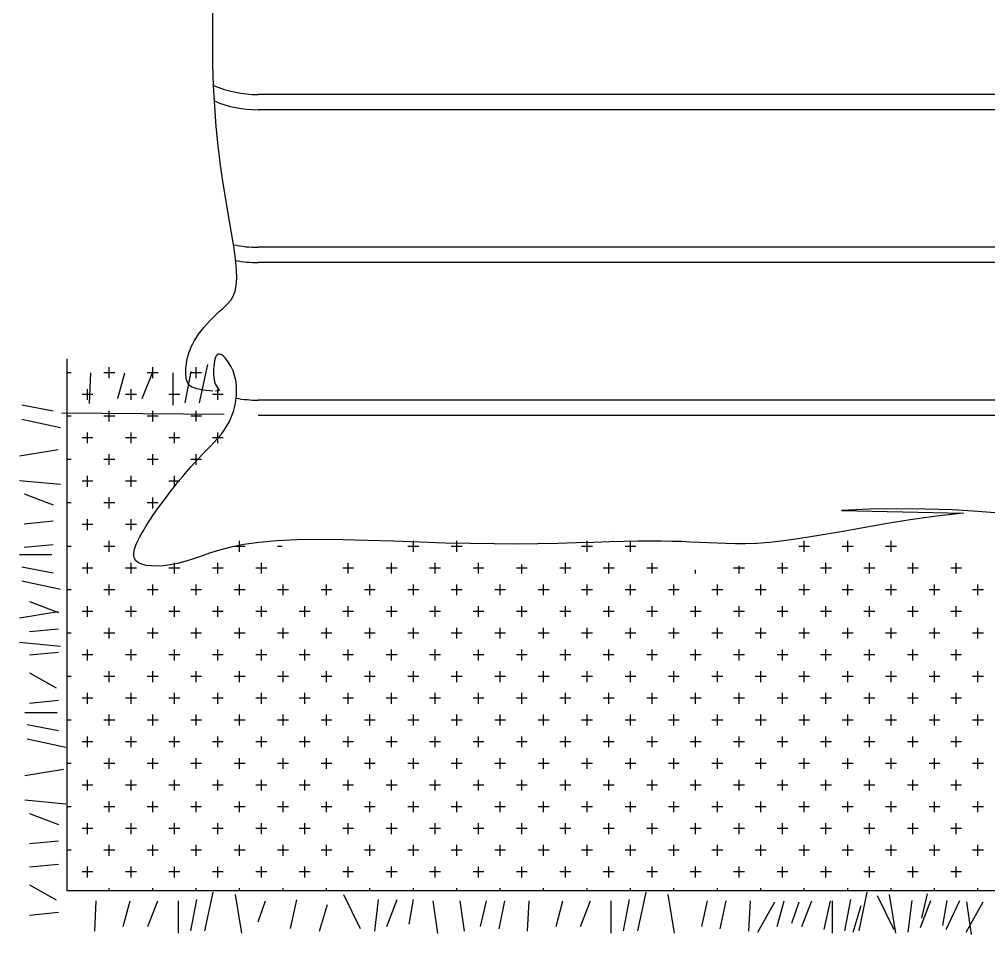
# Model space of a CAD drawing. Header units: inches. Extents: x 8.1 to 50.6, y 12.7 to 37.5.
# Drawn here: x 47.875 to 48.99, y 22.302 to 23.356 of the extents above; entities that cross this region are included whole.
import ezdxf

# ---------------------------------------------------------------- set-up
doc = ezdxf.new("R2010")
doc.units = ezdxf.units.IN
doc.header["$MEASUREMENT"] = 0
doc.layers.add('02', color=2, linetype='Continuous')

msp = doc.modelspace()

# ---------------------------------------------------------------- linework, layer by layer
at = {"layer": '02'}
for p, q in [((49.6866, 23.27), (48.1494, 23.27)), ((49.6866, 23.2524), (48.1494, 23.2524)), ((49.6866, 23.094), (48.1494, 23.094)), ((49.6866, 23.0764), (48.1494, 23.0764)), ((47.9298, 22.3528), (47.9298, 22.9656)), ((47.9782, 22.9433), (47.9782, 22.9558)), ((48.0282, 22.9433), (48.0282, 22.9558)), ((48.0782, 22.9433), (48.0782, 22.9558)), ((48.0821, 22.9147), (48.0916, 22.9592)), ((47.9344, 22.9496), (47.9298, 22.9496)), ((47.9552, 22.9143), (47.957, 22.9494)), ((47.9844, 22.9496), (47.9719, 22.9496)), ((47.988, 22.9197), (47.9959, 22.9494)), ((48.0162, 22.9197), (48.0278, 22.9494)), ((48.0344, 22.9496), (48.0219, 22.9496)), ((48.0516, 22.9121), (48.0516, 22.9494)), ((48.0657, 22.9147), (48.0726, 22.9509)), ((48.0844, 22.9496), (48.0719, 22.9496)), ((47.9532, 22.9183), (47.9532, 22.9308)), ((48.0032, 22.9183), (48.0032, 22.9308)), ((48.1032, 22.9183), (48.1032, 22.9308)), ((47.9594, 22.9246), (47.9469, 22.9246)), ((48.0094, 22.9246), (47.9969, 22.9246)), ((48.0594, 22.9246), (48.0469, 22.9246)), ((48.1094, 22.9246), (48.0969, 22.9246)), ((47.8773, 22.9125), (47.9135, 22.9057)), ((49.6866, 22.918), (48.1494, 22.918)), ((47.8773, 22.8961), (47.9219, 22.8866)), ((47.9235, 22.9032), (48.1105, 22.902)), ((47.9344, 22.8996), (47.9298, 22.8996)), ((47.9844, 22.8996), (47.9719, 22.8996)), ((47.9782, 22.8933), (47.9782, 22.9058)), ((48.0344, 22.8996), (48.0219, 22.8996)), ((48.0282, 22.8933), (48.0282, 22.9058)), ((48.0844, 22.8996), (48.0719, 22.8996)), ((48.0782, 22.8933), (48.0782, 22.9058)), ((49.6866, 22.9004), (48.1494, 22.9004)), ((47.9594, 22.8746), (47.9469, 22.8746)), ((47.9532, 22.8683), (47.9532, 22.8808)), ((48.0094, 22.8746), (47.9969, 22.8746)), ((48.0032, 22.8683), (48.0032, 22.8808)), ((48.0594, 22.8746), (48.0469, 22.8746)), ((48.0532, 22.8683), (48.0532, 22.8808)), ((48.1094, 22.8746), (48.0969, 22.8746)), ((48.1032, 22.8683), (48.1032, 22.8808)), ((47.8747, 22.8538), (47.9192, 22.8611)), ((47.9782, 22.8433), (47.9782, 22.8558)), ((48.0282, 22.8433), (48.0282, 22.8558)), ((48.0782, 22.8433), (48.0782, 22.8558)), ((47.9344, 22.8496), (47.9298, 22.8496)), ((47.9844, 22.8496), (47.9719, 22.8496)), ((48.0344, 22.8496), (48.0219, 22.8496)), ((48.0844, 22.8496), (48.0719, 22.8496)), ((47.9532, 22.8183), (47.9532, 22.8308)), ((48.0032, 22.8183), (48.0032, 22.8308)), ((48.0532, 22.8183), (48.0532, 22.8308)), ((47.8747, 22.8256), (47.9219, 22.8211)), ((47.9594, 22.8246), (47.9469, 22.8246)), ((48.0094, 22.8246), (47.9969, 22.8246)), ((48.0594, 22.8246), (48.0469, 22.8246)), ((47.88, 22.8102), (47.9135, 22.7974)), ((47.9344, 22.7996), (47.9298, 22.7996)), ((47.9844, 22.7996), (47.9719, 22.7996)), ((47.9782, 22.7933), (47.9782, 22.8058)), ((48.0344, 22.7996), (48.0219, 22.7996)), ((48.0282, 22.7933), (48.0282, 22.8058)), ((47.88, 22.7755), (47.9135, 22.7788)), ((47.9594, 22.7746), (47.9469, 22.7746)), ((47.9532, 22.7683), (47.9532, 22.7808)), ((48.0094, 22.7746), (47.9969, 22.7746)), ((48.0032, 22.7683), (48.0032, 22.7808)), ((48.5532, 22.7683), (48.5532, 22.7683)), ((47.88, 22.7486), (47.9135, 22.7519)), ((47.9782, 22.7433), (47.9782, 22.7558)), ((48.1282, 22.7433), (48.1282, 22.7558)), ((48.3282, 22.7433), (48.3282, 22.7558)), ((48.3782, 22.7433), (48.3782, 22.7558)), ((48.5282, 22.7433), (48.5282, 22.7558)), ((48.5782, 22.7433), (48.5782, 22.7558)), ((48.7782, 22.7433), (48.7782, 22.7558)), ((48.8282, 22.7433), (48.8282, 22.7558)), ((48.8782, 22.7433), (48.8782, 22.7558)), ((47.8747, 22.7402), (47.912, 22.7402)), ((47.9344, 22.7496), (47.9298, 22.7496)), ((47.9844, 22.7496), (47.9719, 22.7496)), ((48.1344, 22.7496), (48.1219, 22.7496)), ((48.1772, 22.7496), (48.1719, 22.7496)), ((48.3344, 22.7496), (48.3219, 22.7496)), ((48.3844, 22.7496), (48.3719, 22.7496)), ((48.5344, 22.7496), (48.5219, 22.7496)), ((48.5844, 22.7496), (48.5719, 22.7496)), ((48.7844, 22.7496), (48.7719, 22.7496)), ((48.8344, 22.7496), (48.8219, 22.7496)), ((48.8844, 22.7496), (48.8719, 22.7496)), ((47.9532, 22.7183), (47.9532, 22.7308)), ((48.0032, 22.7183), (48.0032, 22.7308)), ((48.0532, 22.7183), (48.0532, 22.7308)), ((48.1032, 22.7183), (48.1032, 22.7308)), ((48.1532, 22.7183), (48.1532, 22.7308)), ((48.2532, 22.7183), (48.2532, 22.7308)), ((48.3032, 22.7183), (48.3032, 22.7308)), ((48.3532, 22.7183), (48.3532, 22.7308)), ((48.4032, 22.7183), (48.4032, 22.7308)), ((48.5032, 22.7183), (48.5032, 22.7308)), ((48.5532, 22.7183), (48.5532, 22.7308)), ((48.6032, 22.7183), (48.6032, 22.7308)), ((48.7532, 22.7183), (48.7532, 22.7308)), ((48.8032, 22.7183), (48.8032, 22.7308)), ((48.8532, 22.7183), (48.8532, 22.7308)), ((48.9032, 22.7183), (48.9032, 22.7308)), ((48.9532, 22.7183), (48.9532, 22.7308)), ((47.8773, 22.7261), (47.9135, 22.7192)), ((47.9594, 22.7246), (47.9469, 22.7246)), ((48.0094, 22.7246), (47.9969, 22.7246)), ((48.0594, 22.7246), (48.0469, 22.7246)), ((48.1094, 22.7246), (48.0969, 22.7246)), ((48.1594, 22.7246), (48.1469, 22.7246)), ((48.2594, 22.7246), (48.2469, 22.7246)), ((48.3094, 22.7246), (48.2969, 22.7246)), ((48.3594, 22.7246), (48.3469, 22.7246)), ((48.4094, 22.7246), (48.3969, 22.7246)), ((48.4594, 22.7246), (48.4469, 22.7246)), ((48.4532, 22.7183), (48.4532, 22.7286)), ((48.5094, 22.7246), (48.4969, 22.7246)), ((48.5594, 22.7246), (48.5469, 22.7246)), ((48.6094, 22.7246), (48.5969, 22.7246)), ((48.647, 22.7246), (48.6469, 22.7246)), ((48.6532, 22.7183), (48.6532, 22.7227)), ((48.7094, 22.7246), (48.6969, 22.7246)), ((48.7032, 22.7183), (48.7032, 22.7271)), ((48.7594, 22.7246), (48.7469, 22.7246)), ((48.8094, 22.7246), (48.7969, 22.7246)), ((48.8594, 22.7246), (48.8469, 22.7246)), ((48.9094, 22.7246), (48.8969, 22.7246)), ((48.9594, 22.7246), (48.9469, 22.7246)), ((47.8773, 22.7097), (47.9219, 22.7002)), ((47.9344, 22.6996), (47.9298, 22.6996)), ((47.9844, 22.6996), (47.9719, 22.6996)), ((47.9782, 22.6933), (47.9782, 22.7058)), ((48.0344, 22.6996), (48.0219, 22.6996)), ((48.0282, 22.6933), (48.0282, 22.7058)), ((48.0844, 22.6996), (48.0719, 22.6996)), ((48.0782, 22.6933), (48.0782, 22.7058)), ((48.1344, 22.6996), (48.1219, 22.6996)), ((48.1282, 22.6933), (48.1282, 22.7058)), ((48.1844, 22.6996), (48.1719, 22.6996)), ((48.1782, 22.6933), (48.1782, 22.7058)), ((48.2344, 22.6996), (48.2219, 22.6996)), ((48.2282, 22.6933), (48.2282, 22.7058)), ((48.2844, 22.6996), (48.2719, 22.6996)), ((48.2782, 22.6933), (48.2782, 22.7058)), ((48.3344, 22.6996), (48.3219, 22.6996)), ((48.3282, 22.6933), (48.3282, 22.7058)), ((48.3844, 22.6996), (48.3719, 22.6996)), ((48.3782, 22.6933), (48.3782, 22.7058)), ((48.4344, 22.6996), (48.4219, 22.6996)), ((48.4282, 22.6933), (48.4282, 22.7058)), ((48.4844, 22.6996), (48.4719, 22.6996)), ((48.4782, 22.6933), (48.4782, 22.7058)), ((48.5344, 22.6996), (48.5219, 22.6996)), ((48.5282, 22.6933), (48.5282, 22.7058)), ((48.5844, 22.6996), (48.5719, 22.6996)), ((48.5782, 22.6933), (48.5782, 22.7058)), ((48.6344, 22.6996), (48.6219, 22.6996)), ((48.6282, 22.6933), (48.6282, 22.7058)), ((48.6844, 22.6996), (48.6719, 22.6996)), ((48.6782, 22.6933), (48.6782, 22.7058)), ((48.7344, 22.6996), (48.7219, 22.6996)), ((48.7282, 22.6933), (48.7282, 22.7058)), ((48.7844, 22.6996), (48.7719, 22.6996)), ((48.7782, 22.6933), (48.7782, 22.7058)), ((48.8344, 22.6996), (48.8219, 22.6996)), ((48.8282, 22.6933), (48.8282, 22.7058)), ((48.8844, 22.6996), (48.8719, 22.6996)), ((48.8782, 22.6933), (48.8782, 22.7058)), ((48.9344, 22.6996), (48.9219, 22.6996)), ((48.9282, 22.6933), (48.9282, 22.7058)), ((48.9844, 22.6996), (48.9719, 22.6996)), ((48.9782, 22.6933), (48.9782, 22.7058)), ((47.8862, 22.6862), (47.9197, 22.6734)), ((47.8747, 22.6674), (47.9192, 22.6746)), ((47.9594, 22.6746), (47.9469, 22.6746)), ((47.9532, 22.6683), (47.9532, 22.6808)), ((48.0094, 22.6746), (47.9969, 22.6746)), ((48.0032, 22.6683), (48.0032, 22.6808)), ((48.0594, 22.6746), (48.0469, 22.6746)), ((48.0532, 22.6683), (48.0532, 22.6808)), ((48.1094, 22.6746), (48.0969, 22.6746)), ((48.1032, 22.6683), (48.1032, 22.6808)), ((48.1594, 22.6746), (48.1469, 22.6746)), ((48.1532, 22.6683), (48.1532, 22.6808)), ((48.2094, 22.6746), (48.1969, 22.6746)), ((48.2032, 22.6683), (48.2032, 22.6808)), ((48.2594, 22.6746), (48.2469, 22.6746)), ((48.2532, 22.6683), (48.2532, 22.6808)), ((48.3094, 22.6746), (48.2969, 22.6746)), ((48.3032, 22.6683), (48.3032, 22.6808)), ((48.3594, 22.6746), (48.3469, 22.6746)), ((48.3532, 22.6683), (48.3532, 22.6808)), ((48.4094, 22.6746), (48.3969, 22.6746)), ((48.4032, 22.6683), (48.4032, 22.6808)), ((48.4594, 22.6746), (48.4469, 22.6746)), ((48.4532, 22.6683), (48.4532, 22.6808)), ((48.5094, 22.6746), (48.4969, 22.6746)), ((48.5032, 22.6683), (48.5032, 22.6808)), ((48.5594, 22.6746), (48.5469, 22.6746)), ((48.5532, 22.6683), (48.5532, 22.6808)), ((48.6094, 22.6746), (48.5969, 22.6746)), ((48.6032, 22.6683), (48.6032, 22.6808)), ((48.6594, 22.6746), (48.6469, 22.6746)), ((48.6532, 22.6683), (48.6532, 22.6808)), ((48.7094, 22.6746), (48.6969, 22.6746)), ((48.7032, 22.6683), (48.7032, 22.6808)), ((48.7594, 22.6746), (48.7469, 22.6746)), ((48.7532, 22.6683), (48.7532, 22.6808)), ((48.8094, 22.6746), (48.7969, 22.6746)), ((48.8032, 22.6683), (48.8032, 22.6808)), ((48.8594, 22.6746), (48.8469, 22.6746)), ((48.8532, 22.6683), (48.8532, 22.6808)), ((48.9094, 22.6746), (48.8969, 22.6746)), ((48.9032, 22.6683), (48.9032, 22.6808)), ((48.9594, 22.6746), (48.9469, 22.6746)), ((48.9532, 22.6683), (48.9532, 22.6808)), ((47.8862, 22.6515), (47.9197, 22.6547)), ((47.9782, 22.6433), (47.9782, 22.6558)), ((48.0282, 22.6433), (48.0282, 22.6558)), ((48.0782, 22.6433), (48.0782, 22.6558)), ((48.1282, 22.6433), (48.1282, 22.6558)), ((48.1782, 22.6433), (48.1782, 22.6558)), ((48.2282, 22.6433), (48.2282, 22.6558)), ((48.2782, 22.6433), (48.2782, 22.6558)), ((48.3282, 22.6433), (48.3282, 22.6558)), ((48.3782, 22.6433), (48.3782, 22.6558)), ((48.4282, 22.6433), (48.4282, 22.6558)), ((48.4782, 22.6433), (48.4782, 22.6558)), ((48.5282, 22.6433), (48.5282, 22.6558)), ((48.5782, 22.6433), (48.5782, 22.6558)), ((48.6282, 22.6433), (48.6282, 22.6558)), ((48.6782, 22.6433), (48.6782, 22.6558)), ((48.7282, 22.6433), (48.7282, 22.6558)), ((48.7782, 22.6433), (48.7782, 22.6558)), ((48.8282, 22.6433), (48.8282, 22.6558)), ((48.8782, 22.6433), (48.8782, 22.6558)), ((48.9282, 22.6433), (48.9282, 22.6558)), ((48.9782, 22.6433), (48.9782, 22.6558)), ((47.9344, 22.6496), (47.9298, 22.6496)), ((47.9844, 22.6496), (47.9719, 22.6496)), ((48.0344, 22.6496), (48.0219, 22.6496)), ((48.0844, 22.6496), (48.0719, 22.6496)), ((48.1344, 22.6496), (48.1219, 22.6496)), ((48.1844, 22.6496), (48.1719, 22.6496)), ((48.2344, 22.6496), (48.2219, 22.6496)), ((48.2844, 22.6496), (48.2719, 22.6496)), ((48.3344, 22.6496), (48.3219, 22.6496)), ((48.3844, 22.6496), (48.3719, 22.6496)), ((48.4344, 22.6496), (48.4219, 22.6496)), ((48.4844, 22.6496), (48.4719, 22.6496)), ((48.5344, 22.6496), (48.5219, 22.6496)), ((48.5844, 22.6496), (48.5719, 22.6496)), ((48.6344, 22.6496), (48.6219, 22.6496)), ((48.6844, 22.6496), (48.6719, 22.6496)), ((48.7344, 22.6496), (48.7219, 22.6496)), ((48.7844, 22.6496), (48.7719, 22.6496)), ((48.8344, 22.6496), (48.8219, 22.6496)), ((48.8844, 22.6496), (48.8719, 22.6496)), ((48.9344, 22.6496), (48.9219, 22.6496)), ((48.9844, 22.6496), (48.9719, 22.6496)), ((47.8747, 22.6392), (47.9219, 22.6346)), ((47.9532, 22.6183), (47.9532, 22.6308)), ((48.0032, 22.6183), (48.0032, 22.6308)), ((48.0532, 22.6183), (48.0532, 22.6308)), ((48.1032, 22.6183), (48.1032, 22.6308)), ((48.1532, 22.6183), (48.1532, 22.6308)), ((48.2032, 22.6183), (48.2032, 22.6308)), ((48.2532, 22.6183), (48.2532, 22.6308)), ((48.3032, 22.6183), (48.3032, 22.6308)), ((48.3532, 22.6183), (48.3532, 22.6308)), ((48.4032, 22.6183), (48.4032, 22.6308)), ((48.4532, 22.6183), (48.4532, 22.6308)), ((48.5032, 22.6183), (48.5032, 22.6308)), ((48.5532, 22.6183), (48.5532, 22.6308)), ((48.6032, 22.6183), (48.6032, 22.6308)), ((48.6532, 22.6183), (48.6532, 22.6308)), ((48.7032, 22.6183), (48.7032, 22.6308)), ((48.7532, 22.6183), (48.7532, 22.6308)), ((48.8032, 22.6183), (48.8032, 22.6308)), ((48.8532, 22.6183), (48.8532, 22.6308)), ((48.9032, 22.6183), (48.9032, 22.6308)), ((48.9532, 22.6183), (48.9532, 22.6308)), ((47.8862, 22.6246), (47.9197, 22.6278)), ((47.9594, 22.6246), (47.9469, 22.6246)), ((48.0094, 22.6246), (47.9969, 22.6246)), ((48.0594, 22.6246), (48.0469, 22.6246)), ((48.1094, 22.6246), (48.0969, 22.6246)), ((48.1594, 22.6246), (48.1469, 22.6246)), ((48.2094, 22.6246), (48.1969, 22.6246)), ((48.2594, 22.6246), (48.2469, 22.6246)), ((48.3094, 22.6246), (48.2969, 22.6246)), ((48.3594, 22.6246), (48.3469, 22.6246)), ((48.4094, 22.6246), (48.3969, 22.6246)), ((48.4594, 22.6246), (48.4469, 22.6246)), ((48.5094, 22.6246), (48.4969, 22.6246)), ((48.5594, 22.6246), (48.5469, 22.6246)), ((48.6094, 22.6246), (48.5969, 22.6246)), ((48.6594, 22.6246), (48.6469, 22.6246)), ((48.7094, 22.6246), (48.6969, 22.6246)), ((48.7594, 22.6246), (48.7469, 22.6246)), ((48.8094, 22.6246), (48.7969, 22.6246)), ((48.8594, 22.6246), (48.8469, 22.6246)), ((48.9094, 22.6246), (48.8969, 22.6246)), ((48.9594, 22.6246), (48.9469, 22.6246)), ((47.8862, 22.6039), (47.917, 22.5865)), ((47.9344, 22.5996), (47.9298, 22.5996)), ((47.9844, 22.5996), (47.9719, 22.5996)), ((47.9782, 22.5933), (47.9782, 22.6058)), ((48.0344, 22.5996), (48.0219, 22.5996)), ((48.0282, 22.5933), (48.0282, 22.6058)), ((48.0844, 22.5996), (48.0719, 22.5996)), ((48.0782, 22.5933), (48.0782, 22.6058)), ((48.1344, 22.5996), (48.1219, 22.5996)), ((48.1282, 22.5933), (48.1282, 22.6058)), ((48.1844, 22.5996), (48.1719, 22.5996)), ((48.1782, 22.5933), (48.1782, 22.6058)), ((48.2344, 22.5996), (48.2219, 22.5996)), ((48.2282, 22.5933), (48.2282, 22.6058)), ((48.2844, 22.5996), (48.2719, 22.5996)), ((48.2782, 22.5933), (48.2782, 22.6058)), ((48.3344, 22.5996), (48.3219, 22.5996)), ((48.3282, 22.5933), (48.3282, 22.6058)), ((48.3844, 22.5996), (48.3719, 22.5996)), ((48.3782, 22.5933), (48.3782, 22.6058)), ((48.4344, 22.5996), (48.4219, 22.5996)), ((48.4282, 22.5933), (48.4282, 22.6058)), ((48.4844, 22.5996), (48.4719, 22.5996)), ((48.4782, 22.5933), (48.4782, 22.6058)), ((48.5344, 22.5996), (48.5219, 22.5996)), ((48.5282, 22.5933), (48.5282, 22.6058)), ((48.5844, 22.5996), (48.5719, 22.5996)), ((48.5782, 22.5933), (48.5782, 22.6058)), ((48.6344, 22.5996), (48.6219, 22.5996)), ((48.6282, 22.5933), (48.6282, 22.6058)), ((48.6844, 22.5996), (48.6719, 22.5996)), ((48.6782, 22.5933), (48.6782, 22.6058)), ((48.7344, 22.5996), (48.7219, 22.5996)), ((48.7282, 22.5933), (48.7282, 22.6058)), ((48.7844, 22.5996), (48.7719, 22.5996)), ((48.7782, 22.5933), (48.7782, 22.6058)), ((48.8344, 22.5996), (48.8219, 22.5996)), ((48.8282, 22.5933), (48.8282, 22.6058)), ((48.8844, 22.5996), (48.8719, 22.5996)), ((48.8782, 22.5933), (48.8782, 22.6058)), ((48.9344, 22.5996), (48.9219, 22.5996)), ((48.9282, 22.5933), (48.9282, 22.6058)), ((48.9844, 22.5996), (48.9719, 22.5996)), ((48.9782, 22.5933), (48.9782, 22.6058)), ((47.9594, 22.5746), (47.9469, 22.5746)), ((47.9532, 22.5683), (47.9532, 22.5808)), ((48.0094, 22.5746), (47.9969, 22.5746)), ((48.0032, 22.5683), (48.0032, 22.5808)), ((48.0594, 22.5746), (48.0469, 22.5746)), ((48.0532, 22.5683), (48.0532, 22.5808)), ((48.1094, 22.5746), (48.0969, 22.5746)), ((48.1032, 22.5683), (48.1032, 22.5808)), ((48.1594, 22.5746), (48.1469, 22.5746)), ((48.1532, 22.5683), (48.1532, 22.5808)), ((48.2094, 22.5746), (48.1969, 22.5746)), ((48.2032, 22.5683), (48.2032, 22.5808)), ((48.2594, 22.5746), (48.2469, 22.5746)), ((48.2532, 22.5683), (48.2532, 22.5808)), ((48.3094, 22.5746), (48.2969, 22.5746)), ((48.3032, 22.5683), (48.3032, 22.5808)), ((48.3594, 22.5746), (48.3469, 22.5746)), ((48.3532, 22.5683), (48.3532, 22.5808)), ((48.4094, 22.5746), (48.3969, 22.5746)), ((48.4032, 22.5683), (48.4032, 22.5808)), ((48.4594, 22.5746), (48.4469, 22.5746)), ((48.4532, 22.5683), (48.4532, 22.5808)), ((48.5094, 22.5746), (48.4969, 22.5746)), ((48.5032, 22.5683), (48.5032, 22.5808)), ((48.5594, 22.5746), (48.5469, 22.5746)), ((48.5532, 22.5683), (48.5532, 22.5808)), ((48.6094, 22.5746), (48.5969, 22.5746)), ((48.6032, 22.5683), (48.6032, 22.5808)), ((48.6594, 22.5746), (48.6469, 22.5746)), ((48.6532, 22.5683), (48.6532, 22.5808)), ((48.7094, 22.5746), (48.6969, 22.5746)), ((48.7032, 22.5683), (48.7032, 22.5808)), ((48.7594, 22.5746), (48.7469, 22.5746)), ((48.7532, 22.5683), (48.7532, 22.5808)), ((48.8094, 22.5746), (48.7969, 22.5746)), ((48.8032, 22.5683), (48.8032, 22.5808)), ((48.8594, 22.5746), (48.8469, 22.5746)), ((48.8532, 22.5683), (48.8532, 22.5808)), ((48.9094, 22.5746), (48.8969, 22.5746)), ((48.9032, 22.5683), (48.9032, 22.5808)), ((48.9594, 22.5746), (48.9469, 22.5746)), ((48.9532, 22.5683), (48.9532, 22.5808)), ((47.8862, 22.5691), (47.9197, 22.5723)), ((47.8809, 22.5584), (47.9182, 22.5584)), ((47.9782, 22.5433), (47.9782, 22.5558)), ((48.0282, 22.5433), (48.0282, 22.5558)), ((48.0782, 22.5433), (48.0782, 22.5558)), ((48.1282, 22.5433), (48.1282, 22.5558)), ((48.1782, 22.5433), (48.1782, 22.5558)), ((48.2282, 22.5433), (48.2282, 22.5558)), ((48.2782, 22.5433), (48.2782, 22.5558)), ((48.3282, 22.5433), (48.3282, 22.5558)), ((48.3782, 22.5433), (48.3782, 22.5558)), ((48.4282, 22.5433), (48.4282, 22.5558)), ((48.4782, 22.5433), (48.4782, 22.5558)), ((48.5282, 22.5433), (48.5282, 22.5558)), ((48.5782, 22.5433), (48.5782, 22.5558)), ((48.6282, 22.5433), (48.6282, 22.5558)), ((48.6782, 22.5433), (48.6782, 22.5558)), ((48.7282, 22.5433), (48.7282, 22.5558)), ((48.7782, 22.5433), (48.7782, 22.5558)), ((48.8282, 22.5433), (48.8282, 22.5558)), ((48.8782, 22.5433), (48.8782, 22.5558)), ((48.9282, 22.5433), (48.9282, 22.5558)), ((48.9782, 22.5433), (48.9782, 22.5558)), ((47.8836, 22.5443), (47.9197, 22.5375)), ((47.9344, 22.5496), (47.9298, 22.5496)), ((47.9844, 22.5496), (47.9719, 22.5496)), ((48.0344, 22.5496), (48.0219, 22.5496)), ((48.0844, 22.5496), (48.0719, 22.5496)), ((48.1344, 22.5496), (48.1219, 22.5496)), ((48.1844, 22.5496), (48.1719, 22.5496)), ((48.2344, 22.5496), (48.2219, 22.5496)), ((48.2844, 22.5496), (48.2719, 22.5496)), ((48.3344, 22.5496), (48.3219, 22.5496)), ((48.3844, 22.5496), (48.3719, 22.5496)), ((48.4344, 22.5496), (48.4219, 22.5496)), ((48.4844, 22.5496), (48.4719, 22.5496)), ((48.5344, 22.5496), (48.5219, 22.5496)), ((48.5844, 22.5496), (48.5719, 22.5496)), ((48.6344, 22.5496), (48.6219, 22.5496)), ((48.6844, 22.5496), (48.6719, 22.5496)), ((48.7344, 22.5496), (48.7219, 22.5496)), ((48.7844, 22.5496), (48.7719, 22.5496)), ((48.8344, 22.5496), (48.8219, 22.5496)), ((48.8844, 22.5496), (48.8719, 22.5496)), ((48.9344, 22.5496), (48.9219, 22.5496)), ((48.9844, 22.5496), (48.9719, 22.5496)), ((47.8836, 22.528), (47.9281, 22.5184)), ((47.9532, 22.5183), (47.9532, 22.5308)), ((48.0032, 22.5183), (48.0032, 22.5308)), ((48.0532, 22.5183), (48.0532, 22.5308)), ((48.1032, 22.5183), (48.1032, 22.5308)), ((48.1532, 22.5183), (48.1532, 22.5308)), ((48.2032, 22.5183), (48.2032, 22.5308)), ((48.2532, 22.5183), (48.2532, 22.5308)), ((48.3032, 22.5183), (48.3032, 22.5308)), ((48.3532, 22.5183), (48.3532, 22.5308)), ((48.4032, 22.5183), (48.4032, 22.5308)), ((48.4532, 22.5183), (48.4532, 22.5308)), ((48.5032, 22.5183), (48.5032, 22.5308)), ((48.5532, 22.5183), (48.5532, 22.5308)), ((48.6032, 22.5183), (48.6032, 22.5308)), ((48.6532, 22.5183), (48.6532, 22.5308)), ((48.7032, 22.5183), (48.7032, 22.5308)), ((48.7532, 22.5183), (48.7532, 22.5308)), ((48.8032, 22.5183), (48.8032, 22.5308)), ((48.8532, 22.5183), (48.8532, 22.5308)), ((48.9032, 22.5183), (48.9032, 22.5308)), ((48.9532, 22.5183), (48.9532, 22.5308)), ((47.9594, 22.5246), (47.9469, 22.5246)), ((48.0094, 22.5246), (47.9969, 22.5246)), ((48.0594, 22.5246), (48.0469, 22.5246)), ((48.1094, 22.5246), (48.0969, 22.5246)), ((48.1594, 22.5246), (48.1469, 22.5246)), ((48.2094, 22.5246), (48.1969, 22.5246)), ((48.2594, 22.5246), (48.2469, 22.5246)), ((48.3094, 22.5246), (48.2969, 22.5246)), ((48.3594, 22.5246), (48.3469, 22.5246)), ((48.4094, 22.5246), (48.3969, 22.5246)), ((48.4594, 22.5246), (48.4469, 22.5246)), ((48.5094, 22.5246), (48.4969, 22.5246)), ((48.5594, 22.5246), (48.5469, 22.5246)), ((48.6094, 22.5246), (48.5969, 22.5246)), ((48.6594, 22.5246), (48.6469, 22.5246)), ((48.7094, 22.5246), (48.6969, 22.5246)), ((48.7594, 22.5246), (48.7469, 22.5246)), ((48.8094, 22.5246), (48.7969, 22.5246)), ((48.8594, 22.5246), (48.8469, 22.5246)), ((48.9094, 22.5246), (48.8969, 22.5246)), ((48.9594, 22.5246), (48.9469, 22.5246)), ((47.9782, 22.4933), (47.9782, 22.5058)), ((48.0282, 22.4933), (48.0282, 22.5058)), ((48.0782, 22.4933), (48.0782, 22.5058)), ((48.1282, 22.4933), (48.1282, 22.5058)), ((48.1782, 22.4933), (48.1782, 22.5058)), ((48.2282, 22.4933), (48.2282, 22.5058)), ((48.2782, 22.4933), (48.2782, 22.5058)), ((48.3282, 22.4933), (48.3282, 22.5058)), ((48.3782, 22.4933), (48.3782, 22.5058)), ((48.4282, 22.4933), (48.4282, 22.5058)), ((48.4782, 22.4933), (48.4782, 22.5058)), ((48.5282, 22.4933), (48.5282, 22.5058)), ((48.5782, 22.4933), (48.5782, 22.5058)), ((48.6282, 22.4933), (48.6282, 22.5058)), ((48.6782, 22.4933), (48.6782, 22.5058)), ((48.7282, 22.4933), (48.7282, 22.5058)), ((48.7782, 22.4933), (48.7782, 22.5058)), ((48.8282, 22.4933), (48.8282, 22.5058)), ((48.8782, 22.4933), (48.8782, 22.5058)), ((48.9282, 22.4933), (48.9282, 22.5058)), ((48.9782, 22.4933), (48.9782, 22.5058)), ((47.9344, 22.4996), (47.9298, 22.4996)), ((47.9844, 22.4996), (47.9719, 22.4996)), ((48.0344, 22.4996), (48.0219, 22.4996)), ((48.0844, 22.4996), (48.0719, 22.4996)), ((48.1344, 22.4996), (48.1219, 22.4996)), ((48.1844, 22.4996), (48.1719, 22.4996)), ((48.2344, 22.4996), (48.2219, 22.4996)), ((48.2844, 22.4996), (48.2719, 22.4996)), ((48.3344, 22.4996), (48.3219, 22.4996)), ((48.3844, 22.4996), (48.3719, 22.4996)), ((48.4344, 22.4996), (48.4219, 22.4996)), ((48.4844, 22.4996), (48.4719, 22.4996)), ((48.5344, 22.4996), (48.5219, 22.4996)), ((48.5844, 22.4996), (48.5719, 22.4996)), ((48.6344, 22.4996), (48.6219, 22.4996)), ((48.6844, 22.4996), (48.6719, 22.4996)), ((48.7344, 22.4996), (48.7219, 22.4996)), ((48.7844, 22.4996), (48.7719, 22.4996)), ((48.8344, 22.4996), (48.8219, 22.4996)), ((48.8844, 22.4996), (48.8719, 22.4996)), ((48.9344, 22.4996), (48.9219, 22.4996)), ((48.9844, 22.4996), (48.9719, 22.4996)), ((47.8809, 22.4857), (47.9254, 22.4929)), ((47.9594, 22.4746), (47.9469, 22.4746)), ((47.9532, 22.4683), (47.9532, 22.4808)), ((48.0094, 22.4746), (47.9969, 22.4746)), ((48.0032, 22.4683), (48.0032, 22.4808)), ((48.0594, 22.4746), (48.0469, 22.4746)), ((48.0532, 22.4683), (48.0532, 22.4808)), ((48.1094, 22.4746), (48.0969, 22.4746)), ((48.1032, 22.4683), (48.1032, 22.4808)), ((48.1594, 22.4746), (48.1469, 22.4746)), ((48.1532, 22.4683), (48.1532, 22.4808)), ((48.2094, 22.4746), (48.1969, 22.4746)), ((48.2032, 22.4683), (48.2032, 22.4808)), ((48.2594, 22.4746), (48.2469, 22.4746)), ((48.2532, 22.4683), (48.2532, 22.4808)), ((48.3094, 22.4746), (48.2969, 22.4746)), ((48.3032, 22.4683), (48.3032, 22.4808)), ((48.3594, 22.4746), (48.3469, 22.4746)), ((48.3532, 22.4683), (48.3532, 22.4808)), ((48.4094, 22.4746), (48.3969, 22.4746)), ((48.4032, 22.4683), (48.4032, 22.4808)), ((48.4594, 22.4746), (48.4469, 22.4746)), ((48.4532, 22.4683), (48.4532, 22.4808)), ((48.5094, 22.4746), (48.4969, 22.4746)), ((48.5032, 22.4683), (48.5032, 22.4808)), ((48.5594, 22.4746), (48.5469, 22.4746)), ((48.5532, 22.4683), (48.5532, 22.4808)), ((48.6094, 22.4746), (48.5969, 22.4746)), ((48.6032, 22.4683), (48.6032, 22.4808)), ((48.6594, 22.4746), (48.6469, 22.4746)), ((48.6532, 22.4683), (48.6532, 22.4808)), ((48.7094, 22.4746), (48.6969, 22.4746)), ((48.7032, 22.4683), (48.7032, 22.4808)), ((48.7594, 22.4746), (48.7469, 22.4746)), ((48.7532, 22.4683), (48.7532, 22.4808)), ((48.8094, 22.4746), (48.7969, 22.4746)), ((48.8032, 22.4683), (48.8032, 22.4808)), ((48.8594, 22.4746), (48.8469, 22.4746)), ((48.8532, 22.4683), (48.8532, 22.4808)), ((48.9094, 22.4746), (48.8969, 22.4746)), ((48.9032, 22.4683), (48.9032, 22.4808)), ((48.9594, 22.4746), (48.9469, 22.4746)), ((48.9532, 22.4683), (48.9532, 22.4808)), ((47.8809, 22.4575), (47.9281, 22.4529)), ((47.9782, 22.4433), (47.9782, 22.4558)), ((48.0282, 22.4433), (48.0282, 22.4558)), ((48.0782, 22.4433), (48.0782, 22.4558)), ((48.1282, 22.4433), (48.1282, 22.4558)), ((48.1782, 22.4433), (48.1782, 22.4558)), ((48.2282, 22.4433), (48.2282, 22.4558)), ((48.2782, 22.4433), (48.2782, 22.4558)), ((48.3282, 22.4433), (48.3282, 22.4558)), ((48.3782, 22.4433), (48.3782, 22.4558)), ((48.4282, 22.4433), (48.4282, 22.4558)), ((48.4782, 22.4433), (48.4782, 22.4558)), ((48.5282, 22.4433), (48.5282, 22.4558)), ((48.5782, 22.4433), (48.5782, 22.4558)), ((48.6282, 22.4433), (48.6282, 22.4558)), ((48.6782, 22.4433), (48.6782, 22.4558)), ((48.7282, 22.4433), (48.7282, 22.4558)), ((48.7782, 22.4433), (48.7782, 22.4558)), ((48.8282, 22.4433), (48.8282, 22.4558)), ((48.8782, 22.4433), (48.8782, 22.4558)), ((48.9282, 22.4433), (48.9282, 22.4558)), ((48.9782, 22.4433), (48.9782, 22.4558)), ((47.8862, 22.442), (47.9197, 22.4293)), ((47.9344, 22.4496), (47.9298, 22.4496)), ((47.9844, 22.4496), (47.9719, 22.4496)), ((48.0344, 22.4496), (48.0219, 22.4496)), ((48.0844, 22.4496), (48.0719, 22.4496)), ((48.1344, 22.4496), (48.1219, 22.4496)), ((48.1844, 22.4496), (48.1719, 22.4496)), ((48.2344, 22.4496), (48.2219, 22.4496)), ((48.2844, 22.4496), (48.2719, 22.4496)), ((48.3344, 22.4496), (48.3219, 22.4496)), ((48.3844, 22.4496), (48.3719, 22.4496)), ((48.4344, 22.4496), (48.4219, 22.4496)), ((48.4844, 22.4496), (48.4719, 22.4496)), ((48.5344, 22.4496), (48.5219, 22.4496)), ((48.5844, 22.4496), (48.5719, 22.4496)), ((48.6344, 22.4496), (48.6219, 22.4496)), ((48.6844, 22.4496), (48.6719, 22.4496)), ((48.7344, 22.4496), (48.7219, 22.4496)), ((48.7844, 22.4496), (48.7719, 22.4496)), ((48.8344, 22.4496), (48.8219, 22.4496)), ((48.8844, 22.4496), (48.8719, 22.4496)), ((48.9344, 22.4496), (48.9219, 22.4496)), ((48.9844, 22.4496), (48.9719, 22.4496)), ((47.9532, 22.4183), (47.9532, 22.4308)), ((48.0032, 22.4183), (48.0032, 22.4308)), ((48.0532, 22.4183), (48.0532, 22.4308)), ((48.1032, 22.4183), (48.1032, 22.4308)), ((48.1532, 22.4183), (48.1532, 22.4308)), ((48.2032, 22.4183), (48.2032, 22.4308)), ((48.2532, 22.4183), (48.2532, 22.4308)), ((48.3032, 22.4183), (48.3032, 22.4308)), ((48.3532, 22.4183), (48.3532, 22.4308)), ((48.4032, 22.4183), (48.4032, 22.4308)), ((48.4532, 22.4183), (48.4532, 22.4308)), ((48.5032, 22.4183), (48.5032, 22.4308)), ((48.5532, 22.4183), (48.5532, 22.4308)), ((48.6032, 22.4183), (48.6032, 22.4308)), ((48.6532, 22.4183), (48.6532, 22.4308)), ((48.7032, 22.4183), (48.7032, 22.4308)), ((48.7532, 22.4183), (48.7532, 22.4308)), ((48.8032, 22.4183), (48.8032, 22.4308)), ((48.8532, 22.4183), (48.8532, 22.4308)), ((48.9032, 22.4183), (48.9032, 22.4308)), ((48.9532, 22.4183), (48.9532, 22.4308)), ((47.9594, 22.4246), (47.9469, 22.4246)), ((48.0094, 22.4246), (47.9969, 22.4246)), ((48.0594, 22.4246), (48.0469, 22.4246)), ((48.1094, 22.4246), (48.0969, 22.4246)), ((48.1594, 22.4246), (48.1469, 22.4246)), ((48.2094, 22.4246), (48.1969, 22.4246)), ((48.2594, 22.4246), (48.2469, 22.4246)), ((48.3094, 22.4246), (48.2969, 22.4246)), ((48.3594, 22.4246), (48.3469, 22.4246)), ((48.4094, 22.4246), (48.3969, 22.4246)), ((48.4594, 22.4246), (48.4469, 22.4246)), ((48.5094, 22.4246), (48.4969, 22.4246)), ((48.5594, 22.4246), (48.5469, 22.4246)), ((48.6094, 22.4246), (48.5969, 22.4246)), ((48.6594, 22.4246), (48.6469, 22.4246)), ((48.7094, 22.4246), (48.6969, 22.4246)), ((48.7594, 22.4246), (48.7469, 22.4246)), ((48.8094, 22.4246), (48.7969, 22.4246)), ((48.8594, 22.4246), (48.8469, 22.4246)), ((48.9094, 22.4246), (48.8969, 22.4246)), ((48.9594, 22.4246), (48.9469, 22.4246)), ((47.8862, 22.4073), (47.9197, 22.4106)), ((47.9782, 22.3933), (47.9782, 22.4058)), ((48.0282, 22.3933), (48.0282, 22.4058)), ((48.0782, 22.3933), (48.0782, 22.4058)), ((48.1282, 22.3933), (48.1282, 22.4058)), ((48.1782, 22.3933), (48.1782, 22.4058)), ((48.2282, 22.3933), (48.2282, 22.4058)), ((48.2782, 22.3933), (48.2782, 22.4058)), ((48.3282, 22.3933), (48.3282, 22.4058)), ((48.3782, 22.3933), (48.3782, 22.4058)), ((48.4282, 22.3933), (48.4282, 22.4058)), ((48.4782, 22.3933), (48.4782, 22.4058)), ((48.5282, 22.3933), (48.5282, 22.4058)), ((48.5782, 22.3933), (48.5782, 22.4058)), ((48.6282, 22.3933), (48.6282, 22.4058)), ((48.6782, 22.3933), (48.6782, 22.4058)), ((48.7282, 22.3933), (48.7282, 22.4058)), ((48.7782, 22.3933), (48.7782, 22.4058)), ((48.8282, 22.3933), (48.8282, 22.4058)), ((48.8782, 22.3933), (48.8782, 22.4058)), ((48.9282, 22.3933), (48.9282, 22.4058)), ((48.9782, 22.3933), (48.9782, 22.4058)), ((47.9344, 22.3996), (47.9298, 22.3996)), ((47.9844, 22.3996), (47.9719, 22.3996)), ((48.0344, 22.3996), (48.0219, 22.3996)), ((48.0844, 22.3996), (48.0719, 22.3996)), ((48.1344, 22.3996), (48.1219, 22.3996)), ((48.1844, 22.3996), (48.1719, 22.3996)), ((48.2344, 22.3996), (48.2219, 22.3996)), ((48.2844, 22.3996), (48.2719, 22.3996)), ((48.3344, 22.3996), (48.3219, 22.3996)), ((48.3844, 22.3996), (48.3719, 22.3996)), ((48.4344, 22.3996), (48.4219, 22.3996)), ((48.4844, 22.3996), (48.4719, 22.3996)), ((48.5344, 22.3996), (48.5219, 22.3996)), ((48.5844, 22.3996), (48.5719, 22.3996)), ((48.6344, 22.3996), (48.6219, 22.3996)), ((48.6844, 22.3996), (48.6719, 22.3996)), ((48.7344, 22.3996), (48.7219, 22.3996)), ((48.7844, 22.3996), (48.7719, 22.3996)), ((48.8344, 22.3996), (48.8219, 22.3996)), ((48.8844, 22.3996), (48.8719, 22.3996)), ((48.9344, 22.3996), (48.9219, 22.3996)), ((48.9844, 22.3996), (48.9719, 22.3996)), ((47.8862, 22.3804), (47.9197, 22.3837)), ((47.9594, 22.3746), (47.9469, 22.3746)), ((47.9532, 22.3683), (47.9532, 22.3808)), ((48.0094, 22.3746), (47.9969, 22.3746)), ((48.0032, 22.3683), (48.0032, 22.3808)), ((48.0594, 22.3746), (48.0469, 22.3746)), ((48.0532, 22.3683), (48.0532, 22.3808)), ((48.1094, 22.3746), (48.0969, 22.3746)), ((48.1032, 22.3683), (48.1032, 22.3808)), ((48.1594, 22.3746), (48.1469, 22.3746)), ((48.1532, 22.3683), (48.1532, 22.3808)), ((48.2094, 22.3746), (48.1969, 22.3746)), ((48.2032, 22.3683), (48.2032, 22.3808)), ((48.2594, 22.3746), (48.2469, 22.3746)), ((48.2532, 22.3683), (48.2532, 22.3808)), ((48.3094, 22.3746), (48.2969, 22.3746)), ((48.3032, 22.3683), (48.3032, 22.3808)), ((48.3594, 22.3746), (48.3469, 22.3746)), ((48.3532, 22.3683), (48.3532, 22.3808)), ((48.4094, 22.3746), (48.3969, 22.3746)), ((48.4032, 22.3683), (48.4032, 22.3808)), ((48.4594, 22.3746), (48.4469, 22.3746)), ((48.4532, 22.3683), (48.4532, 22.3808)), ((48.5094, 22.3746), (48.4969, 22.3746)), ((48.5032, 22.3683), (48.5032, 22.3808)), ((48.5594, 22.3746), (48.5469, 22.3746)), ((48.5532, 22.3683), (48.5532, 22.3808)), ((48.6094, 22.3746), (48.5969, 22.3746)), ((48.6032, 22.3683), (48.6032, 22.3808)), ((48.6594, 22.3746), (48.6469, 22.3746)), ((48.6532, 22.3683), (48.6532, 22.3808)), ((48.7094, 22.3746), (48.6969, 22.3746)), ((48.7032, 22.3683), (48.7032, 22.3808)), ((48.7594, 22.3746), (48.7469, 22.3746)), ((48.7532, 22.3683), (48.7532, 22.3808)), ((48.8094, 22.3746), (48.7969, 22.3746)), ((48.8032, 22.3683), (48.8032, 22.3808)), ((48.8594, 22.3746), (48.8469, 22.3746)), ((48.8532, 22.3683), (48.8532, 22.3808)), ((48.9094, 22.3746), (48.8969, 22.3746)), ((48.9032, 22.3683), (48.9032, 22.3808)), ((48.9594, 22.3746), (48.9469, 22.3746)), ((48.9532, 22.3683), (48.9532, 22.3808)), ((47.8862, 22.3598), (47.917, 22.3424)), ((49.8368, 22.3528), (47.9298, 22.3528)), ((47.9782, 22.3528), (47.9782, 22.3558)), ((48.0282, 22.3528), (48.0282, 22.3558)), ((48.0782, 22.3528), (48.0782, 22.3558)), ((48.0883, 22.3068), (48.0979, 22.3513)), ((48.1282, 22.3528), (48.1282, 22.3558)), ((48.1782, 22.3528), (48.1782, 22.3558)), ((48.2282, 22.3528), (48.2282, 22.3558)), ((48.2782, 22.3528), (48.2782, 22.3558)), ((48.3282, 22.3528), (48.3282, 22.3558)), ((48.3782, 22.3528), (48.3782, 22.3558)), ((48.4282, 22.3528), (48.4282, 22.3558)), ((48.4782, 22.3528), (48.4782, 22.3558)), ((48.5282, 22.3528), (48.5282, 22.3558)), ((48.5782, 22.3528), (48.5782, 22.3558)), ((48.5866, 22.3068), (48.5961, 22.3513)), ((48.6282, 22.3528), (48.6282, 22.3558)), ((48.6782, 22.3528), (48.6782, 22.3558)), ((48.7282, 22.3528), (48.7282, 22.3558)), ((48.7782, 22.3528), (48.7782, 22.3558)), ((48.8282, 22.3528), (48.8282, 22.3558)), ((48.8413, 22.3068), (48.8508, 22.3513)), ((48.8782, 22.3528), (48.8782, 22.3558)), ((48.9136, 22.3213), (48.92, 22.3496)), ((48.9282, 22.3528), (48.9282, 22.3558)), ((48.9782, 22.3528), (48.9782, 22.3558)), ((47.9614, 22.3064), (47.9632, 22.3415)), ((47.9942, 22.3118), (48.0021, 22.3415)), ((48.0224, 22.3118), (48.0341, 22.3415)), ((48.0579, 22.3041), (48.0579, 22.3415)), ((48.072, 22.3068), (48.0788, 22.343)), ((48.1306, 22.3041), (48.1234, 22.3487)), ((48.1495, 22.3171), (48.158, 22.3415)), ((48.1868, 22.3095), (48.194, 22.3426)), ((48.2673, 22.3091), (48.2482, 22.3483)), ((48.2837, 22.3064), (48.2882, 22.343)), ((48.2978, 22.3118), (48.3096, 22.343)), ((48.3233, 22.3144), (48.3282, 22.343)), ((48.3564, 22.3038), (48.351, 22.3415)), ((48.3869, 22.3064), (48.3821, 22.3415)), ((48.4056, 22.3118), (48.4124, 22.3415)), ((48.4269, 22.3091), (48.4336, 22.3415)), ((48.4597, 22.3064), (48.4615, 22.3415)), ((48.4925, 22.3118), (48.5004, 22.3415)), ((48.5207, 22.3118), (48.5323, 22.3415)), ((48.5561, 22.3041), (48.5561, 22.3415)), ((48.5702, 22.3068), (48.5771, 22.343)), ((48.6289, 22.3041), (48.6217, 22.3487)), ((48.6603, 22.3118), (48.667, 22.3415)), ((48.6816, 22.3091), (48.6882, 22.3415)), ((48.7144, 22.3064), (48.7162, 22.3415)), ((48.7246, 22.3051), (48.7442, 22.3402)), ((48.7471, 22.3118), (48.755, 22.3415)), ((48.7639, 22.3158), (48.7723, 22.3402)), ((48.7753, 22.3118), (48.787, 22.3415)), ((48.8012, 22.3082), (48.8084, 22.3413)), ((48.8108, 22.3041), (48.8108, 22.3415)), ((48.8249, 22.3068), (48.8317, 22.343)), ((48.8816, 22.3078), (48.8626, 22.347)), ((48.8836, 22.3041), (48.8763, 22.3487)), ((48.898, 22.3051), (48.9026, 22.3416)), ((48.9121, 22.3105), (48.9239, 22.3416)), ((48.9377, 22.3131), (48.9426, 22.3416)), ((48.9416, 22.3082), (48.9574, 22.3416)), ((48.9646, 22.3051), (48.9842, 22.3402)), ((48.9708, 22.3025), (48.9653, 22.3402)), ((47.8862, 22.3249), (47.9197, 22.3282)), ((48.22, 22.3064), (48.2295, 22.3372)), ((48.8344, 22.3051), (48.8439, 22.3359)), ((48.1903, 22.3171), (48.1903, 22.3171))]:
    msp.add_line(p, q, dxfattribs=at)
for points in [[(48.0975, 22.9285), (48.094, 22.9287), (48.0902, 22.929), (48.0863, 22.9295), (48.0825, 22.9302), (48.0789, 22.931), (48.0757, 22.932), (48.0731, 22.9331), (48.0711, 22.9345), (48.0696, 22.936), (48.0684, 22.9376), (48.0677, 22.9394), (48.0671, 22.9413), (48.0668, 22.9433), (48.0666, 22.9454), (48.0664, 22.9476), (48.0663, 22.9499), (48.0663, 22.9523), (48.0664, 22.9548), (48.0666, 22.9575), (48.0669, 22.9602), (48.0674, 22.9631), (48.068, 22.9661), (48.0688, 22.9692), (48.0698, 22.9725), (48.0711, 22.9758), (48.0725, 22.9793), (48.0742, 22.9829), (48.0762, 22.9865), (48.0784, 22.9902), (48.081, 22.994), (48.0838, 22.9978), (48.087, 23.0016), (48.0903, 23.0054), (48.0938, 23.0092), (48.0974, 23.0129), (48.1011, 23.0165), (48.1047, 23.0199), (48.1084, 23.0233), (48.1119, 23.0265), (48.1152, 23.0298), (48.1183, 23.0335), (48.1209, 23.0379), (48.1229, 23.0433), (48.1243, 23.05), (48.1249, 23.0583), (48.1247, 23.0684), (48.1235, 23.0807), (48.1215, 23.0949), (48.1189, 23.1108), (48.1159, 23.1284), (48.1127, 23.1473), (48.1094, 23.1675), (48.1063, 23.1887), (48.1036, 23.2107), (48.1013, 23.2333), (48.0996, 23.2565), (48.0983, 23.2801), (48.0975, 23.3039), (48.0971, 23.5018)], [(49.0069, 22.7876), (48.9785, 22.7898), (48.9485, 22.7915), (48.9174, 22.7925), (48.8855, 22.7928), (48.8532, 22.7923), (48.821, 22.7907), (48.9614, 22.788), (48.9303, 22.7844), (48.9002, 22.7801), (48.8713, 22.7755), (48.844, 22.7707), (48.8184, 22.7661), (48.7949, 22.762), (48.7737, 22.7585), (48.7549, 22.7559), (48.7384, 22.7541), (48.7238, 22.753), (48.7107, 22.7525), (48.699, 22.7524), (48.6881, 22.7527), (48.6779, 22.7531), (48.668, 22.7537), (48.658, 22.7542), (48.6478, 22.7546), (48.6372, 22.755), (48.626, 22.7553), (48.614, 22.7555), (48.601, 22.7555), (48.5869, 22.7554), (48.5714, 22.7551), (48.5545, 22.7547), (48.536, 22.7541), (48.516, 22.7536), (48.4945, 22.753), (48.4715, 22.7526), (48.447, 22.7523), (48.4211, 22.7524), (48.3937, 22.7527), (48.365, 22.7534), (48.3354, 22.7544), (48.3054, 22.7554), (48.2758, 22.7564), (48.2469, 22.7571), (48.2194, 22.7574), (48.1939, 22.7571), (48.1708, 22.7561), (48.1507, 22.7542), (48.1332, 22.7516), (48.1181, 22.7486), (48.105, 22.7451), (48.0935, 22.7416), (48.0833, 22.7381), (48.0739, 22.7349), (48.0651, 22.732), (48.0566, 22.7298), (48.0484, 22.7282), (48.0405, 22.7272), (48.0333, 22.7268), (48.0266, 22.727), (48.0208, 22.7277), (48.0158, 22.7289), (48.0118, 22.7306), (48.0089, 22.7328), (48.0071, 22.7355), (48.0063, 22.7387), (48.0063, 22.7424), (48.0071, 22.7465), (48.0087, 22.751), (48.0109, 22.756), (48.0137, 22.7614), (48.017, 22.7671), (48.0208, 22.7732), (48.0249, 22.7796), (48.0292, 22.7861), (48.0338, 22.7927), (48.0386, 22.7993), (48.0435, 22.8059), (48.0483, 22.8123), (48.0532, 22.8185), (48.058, 22.8245), (48.0627, 22.8302), (48.0674, 22.8358), (48.0721, 22.8411), (48.0767, 22.8463), (48.0813, 22.8513), (48.0858, 22.856), (48.0903, 22.8606), (48.0947, 22.8651), (48.0989, 22.8696), (48.103, 22.8741), (48.1068, 22.8786), (48.1104, 22.8833), (48.1136, 22.8883), (48.1165, 22.8935), (48.119, 22.8991), (48.1211, 22.9049), (48.1227, 22.911), (48.1239, 22.9171), (48.1246, 22.9233), (48.1248, 22.9294), (48.1246, 22.9354), (48.1237, 22.9411), (48.1224, 22.9465), (48.1206, 22.9516), (48.1185, 22.9562), (48.1162, 22.9603), (48.1138, 22.9638), (48.1114, 22.9667), (48.1091, 22.9689), (48.1069, 22.9704), (48.1051, 22.9711), (48.1036, 22.9711), (48.1023, 22.9704), (48.1012, 22.9691), (48.1004, 22.9673), (48.0997, 22.9651), (48.0992, 22.9626), (48.0988, 22.9598), (48.0985, 22.9569), (48.0982, 22.9538), (48.0982, 22.9507), (48.0982, 22.9476), (48.0984, 22.9446), (48.0988, 22.9417), (48.0994, 22.9391), (48.1002, 22.9368), (48.1012, 22.9348), (48.1023, 22.9331), (48.1033, 22.9318), (48.1041, 22.9307), (48.1046, 22.9299), (48.1046, 22.9293), (48.104, 22.9288), (48.1026, 22.9286), (48.1004, 22.9285)]]:
    msp.add_lwpolyline(points, dxfattribs=at)
for centre, start in [((48.1484, 23.3947), 246.3002), ((48.1484, 23.3771), 246.778), ((48.1484, 23.2187), 257.3874), ((48.1484, 23.2011), 258.5644), ((48.1484, 23.0427), 258.8455)]:
    msp.add_arc(centre, 0.1247, start, 270.4575, dxfattribs=at)

doc.saveas('drawing.dxf')
